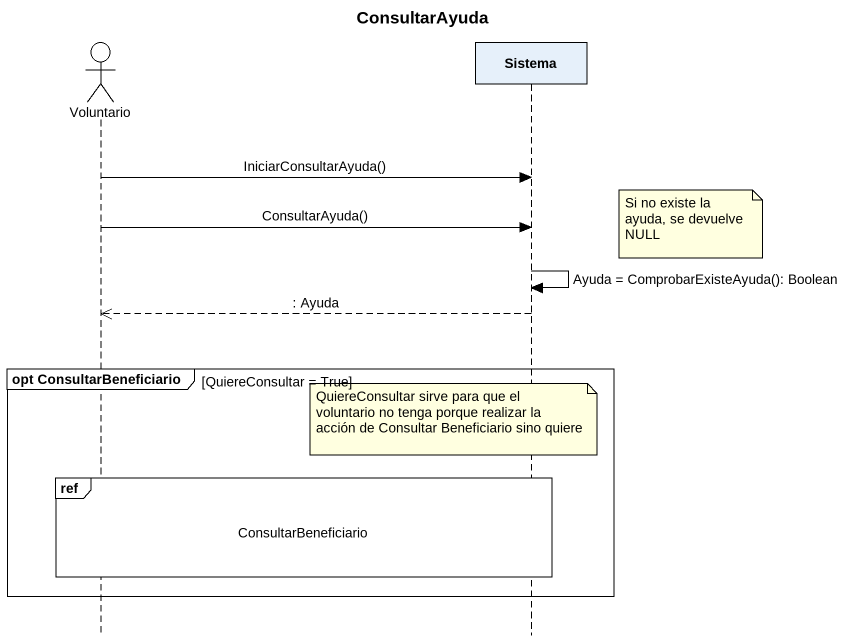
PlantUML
@startuml
title ConsultarAyuda
hide footbox
actor Voluntario
participant Sistema

Voluntario -> Sistema : IniciarConsultarAyuda()
note right of Sistema : Si no existe la ayuda, se devuelve NULL
Voluntario -> Sistema : ConsultarAyuda()
Sistema -> Sistema : Ayuda = ComprobarExisteAyuda(): Boolean
Sistema -->> Voluntario : : Ayuda
group opt ConsultarBeneficiario [QuiereConsultar = True]
  note over Sistema : QuiereConsultar sirve para que el voluntario no tenga porque realizar la acción de Consultar Beneficiario sino quiere
  ref over Voluntario, Sistema : ConsultarBeneficiario
end
@enduml
